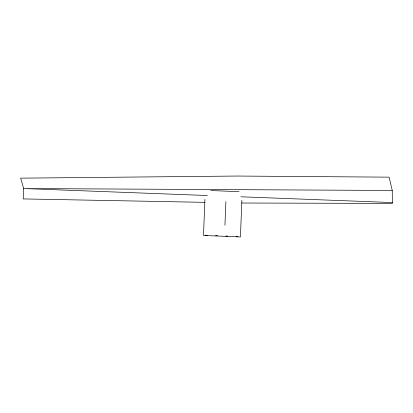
<?xml version="1.0" encoding="UTF-8"?>
<svg xmlns="http://www.w3.org/2000/svg" width="413" height="413" viewBox="0 0 413 413"><rect width="100%" height="100%" fill="white"/><g stroke="black" fill="none" stroke-linecap="round" stroke-linejoin="round"><path stroke-width="0.62" d="M204.853 202.344L23.2 198.916L23.691 188.55L20.65 178.148L237.299 176.046L389.118 177.156L392.252 190.47L392.345 203.418L241.569 203.02M204.936 199.412L203.49 235.467L240.418 236.954L241.889 200.259M224.94 225.24L225.89 201.565M392.252 190.47L23.691 188.55L207.372 195.525M210.754 190.522L239.081 191.673M240.887 196.794L392.35 202.551M205.416 235.209L207.326 235.286M215.601 235.616L217.512 235.694M225.787 236.024L227.697 236.102M235.973 236.437L237.883 236.515"/></g></svg>
